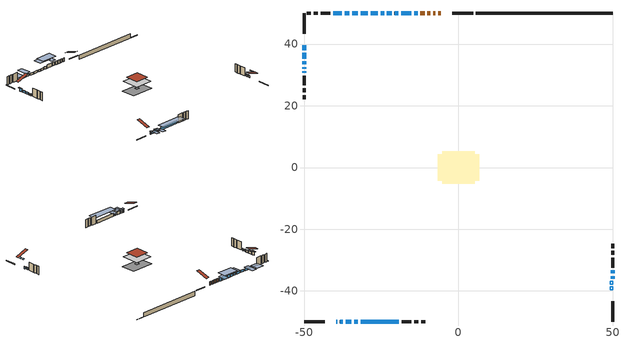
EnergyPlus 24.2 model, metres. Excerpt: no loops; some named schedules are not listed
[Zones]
conditioned space
 floor adiabatic (AdiabaticFloorConstruction): -5.3,-5.3 -5.3,5.3 5.3,5.3 5.3,-5.3 z3.96
 floor foundation (Slab1 construction): -6.8,-4.31 -6.8,4.31 6.8,4.31 6.8,-4.31 z-0.98
 floor foundation (Slab2 construction): -0.94,-0.94 -0.94,0.94 0.94,0.94 0.94,-0.94 z0
 wall outside (RimJoist1 construction): 4.71,50.07 -2.03,50.07 / -50.07,-50.07 -43.33,-50.07 / -50.07,50.07 -50.07,43.33 / 50.07,-50.07 50.07,-43.33 z1.52:1.82
 wall outside (AdiabaticWallConstruction 1): -5.77,50.07 -6.54,50.07 / -7.47,50.07 -8.25,50.07 / -9.18,50.07 -10.08,50.07 / -11.01,50.07 -12.32,50.07 z1.52:3.55
 wall outside (AdiabaticWallConstruction): -39.59,-50.07 -39.33,-50.07 z1.52:3.05; -50.07,39.59 -50.07,38.06 / -36.56,-50.07 -34.73,-50.07 z1.52:3.35; -38.4,-50.07 -37.49,-50.07 z1.52:2.51; -50.07,37.13 -50.07,35.3 / -21.67,50.07 -23.19,50.07 / -24.12,50.07 -25.27,50.07 / -26.19,50.07 -28.48,50.07 / 50.07,-36 50.07,-35.19 / -29.41,50.07 -31.7,50.07 / -50.07,34.38 -50.07,33.46 / -50.07,32.53 -50.07,32.07 / -50.07,31.15 -50.07,30.69 / -35.38,50.07 -36.91,50.07 z1.52:2.74; -13.24,50.07 -14.31,50.07 / -15.24,50.07 -18.59,50.07 z1.52:3.65; -19.52,50.07 -20.74,50.07 / -32.62,50.07 -34.45,50.07 z1.52:3.04; 50.07,-34.26 50.07,-33.35 z1.52:2.44; -33.8,-50.07 -32.58,-50.07 / -37.83,50.07 -40.58,50.07 z1.52:2.13; -31.65,-50.07 -19.36,-50.07 z1.52:3.25
 wall outside (Wall1 construction): -41.51,50.07 -44.68,50.07 / -18.43,-50.07 -15.26,-50.07 / -50.07,29.76 -50.07,26.58 / 50.07,-32.42 50.07,-29.25 z1.52:6.4
 wall outside (Wall2 construction): -45.61,50.07 -46.88,50.07 / -14.33,-50.07 -13.06,-50.07 / -50.07,25.66 -50.07,24.39 / 50.07,-28.32 50.07,-27.05 z1.52:6.4
 wall outside (Wall3 construction): -47.8,50.07 -49.14,50.07 / -12.13,-50.07 -10.8,-50.07 / -50.07,23.46 -50.07,22.12 / 50.07,-26.12 50.07,-24.79 z1.52:6.4
 wall foundation (FoundationWall1 construction): 5.64,50.07,-0.98 5.64,50.07,1.52 44.53,50.07,1.52 44.53,50.07,-0.88 50.07,50.07,-0.88 50.07,50.07,-0.98
 window (WindowConstruction 12): -39.59,-50.07 -39.33,-50.07 z1.52:3.04
 window (WindowConstruction 4): -50.07,39.59 -50.07,38.06 z1.52:3.35
 window (WindowConstruction 5): -38.4,-50.07 -37.49,-50.07 z1.52:2.51
 window (WindowConstruction 6): -36.56,-50.07 -34.73,-50.07 z1.52:3.35
 window (WindowConstruction 7): -50.07,37.13 -50.07,35.3 z1.52:2.74
 window (WindowConstruction 8): -13.24,50.07 -14.31,50.07 z1.52:3.65
 window (WindowConstruction 9): -15.24,50.07 -18.59,50.07 z1.52:3.65
 window (WindowConstruction 13): -19.52,50.07 -20.74,50.07 z1.52:3.04
 window (WindowConstruction 10): -21.67,50.07 -23.19,50.07 z1.52:2.74
 window (WindowConstruction 11): -24.12,50.07 -25.27,50.07 z1.52:2.74
 window (WindowConstruction 21): -26.19,50.07 -28.48,50.07 z1.52:2.74
 window (WindowConstruction 14): 50.07,-36 50.07,-35.19 z1.52:2.74
 window (WindowConstruction 15): -29.41,50.07 -31.7,50.07 z1.52:2.74
 window (WindowConstruction 16): -50.07,34.37 -50.07,33.46 z1.52:2.74
 window (WindowConstruction 17): -50.07,32.53 -50.07,32.07 z1.52:2.74
 window (WindowConstruction 18): -50.07,31.14 -50.07,30.69 z1.52:2.74
 window (WindowConstruction 19): -32.62,50.07 -34.45,50.07 z1.52:3.04
 window (WindowConstruction 20): -35.38,50.07 -36.91,50.07 z1.52:2.74
 window (WindowConstruction): 50.07,-34.26 50.07,-33.35 z1.52:2.43
 window (WindowConstruction 1): -33.8,-50.07 -32.58,-50.07 z1.52:2.13
 window (WindowConstruction 2): -31.65,-50.07 -19.36,-50.07 z1.52:3.25
 window (WindowConstruction 3): -37.84,50.07 -40.58,50.07 z1.52:2.13
 door (Door): -5.77,50.07 -6.54,50.07 z1.52:3.55
 door (Door 1): -7.47,50.07 -8.25,50.07 z1.52:3.55
 door (Door 2): -9.18,50.07 -10.08,50.07 z1.52:3.55
 door (Door 3): -11.01,50.07 -12.31,50.07 z1.52:3.55
 ceiling adiabatic (AdiabaticFloorConstruction): 5.3,-5.3 5.3,5.3 -5.3,5.3 -5.3,-5.3 z3.96
 roof outside (Roof1 construction): -4.84,50.07,6.4 -4.84,42.92,8.78 -2.96,42.92,8.78 -2.96,50.07,6.4; -40.51,-50.07,6.4 -40.51,-42.92,8.78 -42.4,-42.92,8.78 -42.4,-50.07,6.4; -50.07,40.51,6.4 -42.92,40.51,8.78 -42.92,42.4,8.78 -50.07,42.4,6.4; 50.07,-40.51,6.4 42.92,-40.51,8.78 42.92,-42.4,8.78 50.07,-42.4,6.4
 roof outside (Roof2 construction): -3.95,3.95 -3.95,-3.95 3.95,-3.95 3.95,3.95 z6.4
 roof outside (AdiabaticRoofConstruction): 50.07,-38.72,6.4 49.25,-38.72,6.67 49.25,-39.59,6.67 50.07,-39.59,6.4; 50.07,-36.93,6.4 49.25,-36.93,6.67 49.25,-37.8,6.67 50.07,-37.8,6.4
 skylight (SkylightConstruction): 50.07,-38.72,6.4 49.25,-38.72,6.67 49.25,-39.59,6.67 50.07,-39.59,6.4
 skylight (SkylightConstruction 1): 50.07,-36.93,6.4 49.25,-36.93,6.67 49.25,-37.79,6.67 50.07,-37.79,6.4
shading: -38.92,-50.07 -40,-50.07 -40,-51.29 -38.92,-51.29 z3.46; -50.07,37.76 -50.07,39.88 -50.68,39.88 -50.68,37.76 z3.65; -36.88,-50.07 -39.01,-50.07 -39.01,-54.34 -36.88,-54.34 z3.12; -34.43,-50.07 -36.86,-50.07 -36.86,-52.2 -34.43,-52.2 z3.65; -50.07,35 -50.07,37.43 -50.68,37.43 -50.68,35 z3.04; -15.22,50.07 -12.33,50.07 -12.33,54.95 -15.22,54.95 z4.56; -21.64,50.07 -12.19,50.07 -12.19,54.95 -21.64,54.95 z6.7; -23.79,50.07 -16.47,50.07 -16.47,54.95 -23.79,54.95 z6.1; -35.06,50.07 -32.02,50.07 -32.02,56.17 -35.06,56.17 z3.65; 50.07,-32.89 50.07,-34.72 50.53,-34.72 50.53,-32.89 z2.89; -31.97,-50.07 -34.41,-50.07 -34.41,-54.34 -31.97,-54.34 z2.74; -17.53,-50.07 -33.48,-50.07 -33.48,-54.34 -17.53,-54.34 z5.08; -41.49,50.07 -36.92,50.07 -36.92,54.95 -41.49,54.95 z3.04
[Building]
Building 1: Terrain=Suburbs
[Site:Location]
Vancouver Intl AP_BC: Latitude {deg}=49.19; Longitude {deg}=-123.18; Time Zone {hr}=-8; Elevation {m}=4; Keep Site Location Information=Yes
[Site:GroundTemperature:Shallow]
8.06451, 6.96315, 6.87495, 7.3976, 9.49575, 11.5841, 13.3946, 14.5416, 14.639, 13.7062, 11.9418, 9.91751
[Site:WaterMainsTemperature]
Calculation Method=Schedule; Temperature Schedule=mains temperature schedule
[Material] Roughness=Rough; Thermal Absorptance=0.9
Name | Thickness {m} | Conductivity {W/m-K} | Density {kg/m3} | Specific Heat {J/kg-K} | Solar Absorptance | Visible Absorptance
asphalt or fiberglass shingles | 0.00635 | 0.162714 | 1121.4 | 1465.45 | 0.4 | 0.4
asphalt or fiberglass shingles 1 | 0.00635 | 0.162714 | 1121.4 | 1465.45 | 0.7 | 0.7
concrete 4.0 in. | 0.1016 | 1.803125 | 2242.8 | 837.4 | 0.7 | 0.7
concrete 8.0 in. | 0.2032 | 1.803125 | 2242.8 | 837.4 | 0.7 | 0.7
door material | 0.04445 | 0.188738 | 512.64 | 1214.23 | 0.7 | 0.7
door material 1 | 0.04445 | 0.0451087 | 512.64 | 1214.23 | 0.7 | 0.7
door material 2 | 0.04445 | 0.20624 | 512.64 | 1214.23 | 0.7 | 0.7
floor covering | 0.0127 | 0.0433444 | 54.468 | 1339.84 | 0.6 | 0.6
floor rigid ins; roof rigid ins 1; wall rigid ins 1 | 0.512978 | 0.029427 | 32.04 | 1214.23 | 0.7 | 0.7
floor stud and cavity | 0.1397 | 1.75129 | 37.0049 | 1207.88 | 0.7 | 0.7
furniture material conditioned space 1 | 0.1524 | 0.115458 | 640.8 | 1214.23 | 0.6 | 0.6
gypsum board | 0.0127 | 0.160291 | 801 | 837.4 | 0.6 | 0.6
osb sheathing 0.5 in. | 0.0127 | 0.115458 | 512.64 | 1214.23 | 0.7 | 0.7
osb sheathing 0.75 in. | 0.01905 | 0.115458 | 512.64 | 1214.23 | 0.7 | 0.7
rim joist stud and cavity | 0.0508 | 0.145373 | 50.32683 | 1063.81 | 0.6 | 0.6
roof rigid ins; wall rigid ins | 0.051816 | 0.029427 | 32.04 | 1214.23 | 0.7 | 0.7
roof stud and cavity | 0.2032 | 1.18016 | 78.34581 | 1123.46 | 0.7 | 0.7
roof stud and cavity 1 | 0.2032 | 1.22848 | 78.34581 | 1123.46 | 0.7 | 0.7
roof stud and cavity 2 | 0.18415 | 1.78685 | 37.0049 | 1207.88 | 0.6 | 0.6
wall stud and cavity | 0.1397 | 0.109887 | 139.0536 | 1170.24 | 0.7 | 0.7
wall stud and cavity 1 | 0.1397 | 0.411097 | 139.0536 | 1170.24 | 0.7 | 0.7
wall stud and cavity 2 | 0.1397 | 0.111942 | 139.0536 | 1170.24 | 0.7 | 0.7
wall stud and cavity 3 | 0.0889 | 0.380278 | 52.3479 | 1209.89 | 0.7 | 0.7
wall stud and cavity 4 | 0.0889 | 0.391764 | 83.0341 | 1211.67 | 0.7 | 0.7
wood siding | 0.0254 | 0.102417 | 544.68 | 1172.36 | 0.4 | 0.4
wood siding 1; wood siding 2; wood siding 3 | 0.0254 | 0.102417 | 544.68 | 1172.36 | 0.7 | 0.7
[WindowMaterial:SimpleGlazingSystem]
Name | U-Factor {W/m2-K} | Solar Heat Gain Coefficient
SkylightMaterial | 3.58242 | 0.6652
SkylightMaterial 1 | 1.67096 | 0.4099
WindowMaterial | 2.055436 | 0.52
WindowMaterial 1 | 9.97 | 0.69
WindowMaterial 10 | 1.59665 | 0.45
WindowMaterial 11 | 2.06509 | 0.37
WindowMaterial 12 | 2.40236 | 0.33
WindowMaterial 13 | 1.92598 | 0.42
WindowMaterial 14 | 9.979085 | 0.69
WindowMaterial 15 | 8.90367 | 0.69
WindowMaterial 16 | 8.786705 | 0.69
WindowMaterial 17 | 2.345014 | 0.31
WindowMaterial 18 | 2.58463 | 0.26
WindowMaterial 19 | 1.68466 | 0.42
WindowMaterial 2 | 7.18892 | 0.7
WindowMaterial 20 | 6.67506 | 0.79
WindowMaterial 3 | 9.37097 | 0.69
WindowMaterial 4 | 7.69766 | 0.7
WindowMaterial 5 | 1.660815 | 0.42
WindowMaterial 6 | 1.5552 | 0.46
WindowMaterial 7 | 9.081961 | 0.69
WindowMaterial 8 | 1.58984 | 0.45
WindowMaterial 9 | 1.7352 | 0.44
[Construction]
AdiabaticFloorConstruction: floor stud and cavity, floor rigid ins, osb sheathing 0.75 in., floor covering
AdiabaticRoofConstruction: asphalt or fiberglass shingles 1, roof rigid ins 1, osb sheathing 0.75 in., roof stud and cavity 2
AdiabaticWallConstruction: wood siding 2, wall rigid ins 1, wall stud and cavity 3, gypsum board
AdiabaticWallConstruction 1: wood siding 3, wall rigid ins 1, wall stud and cavity 3, gypsum board
Door: door material
Door 1; Door 2: door material 1
Door 3: door material 2
FoundationWall1 construction: concrete 8.0 in.
furniture construction conditioned space 1: furniture material conditioned space 1
PartitionWallConstruction: gypsum board, wall stud and cavity 4, gypsum board
RimJoist1 construction: wood siding 1, rim joist stud and cavity
Roof1 construction: asphalt or fiberglass shingles, roof rigid ins, osb sheathing 0.75 in., roof stud and cavity, gypsum board
Roof2 construction: asphalt or fiberglass shingles, roof rigid ins, osb sheathing 0.75 in., roof stud and cavity 1, gypsum board
SkylightConstruction: SkylightMaterial
SkylightConstruction 1: SkylightMaterial 1
Slab1 construction; Slab2 construction: concrete 4.0 in.
Wall1 construction: wood siding, osb sheathing 0.5 in., wall stud and cavity, gypsum board
Wall2 construction: wood siding, wall rigid ins, osb sheathing 0.5 in., wall stud and cavity 1, gypsum board
Wall3 construction: wood siding, osb sheathing 0.5 in., wall stud and cavity 2, gypsum board
WindowConstruction: WindowMaterial
WindowConstruction 1: WindowMaterial 1
WindowConstruction 10: WindowMaterial 10
WindowConstruction 11: WindowMaterial 11
WindowConstruction 12: WindowMaterial 12
WindowConstruction 13: WindowMaterial 13
WindowConstruction 14: WindowMaterial 14
WindowConstruction 15: WindowMaterial 15
WindowConstruction 16: WindowMaterial 16
WindowConstruction 17: WindowMaterial 17
WindowConstruction 18: WindowMaterial 18
WindowConstruction 19; WindowConstruction 20: WindowMaterial 19
WindowConstruction 2: WindowMaterial 2
WindowConstruction 21: WindowMaterial 20
WindowConstruction 3: WindowMaterial 3
WindowConstruction 4: WindowMaterial 4
WindowConstruction 5: WindowMaterial 5
WindowConstruction 6: WindowMaterial 6
WindowConstruction 7: WindowMaterial 7
WindowConstruction 8: WindowMaterial 8
WindowConstruction 9: WindowMaterial 9
[Zone]
conditioned space: Multiplier=1; Volume {m3}=532.9; Part of Total Floor Area=Yes
[Space]
conditioned space 1: Zone=conditioned space; Volume {m3}=532.9
[SurfaceProperty:ExposedFoundationPerimeter] Exposed Perimeter Calculation Method=TotalExposedPerimeter
Name | Total Exposed Perimeter {m}
Slab1 | 44.428
Slab2 | 5.486
[InternalMass] Zone or ZoneList=conditioned space; Space or SpaceList=conditioned space 1
Name | Construction | Surface Area {m2}
furniture mass conditioned space 1 | furniture construction conditioned space 1 | 93.2319
partition wall mass | PartitionWallConstruction | 233.08
[Lights]
interior lighting: Zone or ZoneList or Space or SpaceList=conditioned space 1; Schedule=interior lighting schedule; Design Level Calculation Method=LightingLevel; Lighting Level {W}=343.2; Return Air Fraction=0; Fraction Radiant=0.6; Fraction Visible=0.2; Fraction Replaceable=1
[People]
occupants: Zone or ZoneList or Space or SpaceList=conditioned space 1; Number of People Schedule=occupants schedule; Number of People Calculation Method=People; Number of People=3; Fraction Radiant=0.314171; Sensible Heat Fraction=0.56303; Activity Level Schedule=occupants activity schedule; Carbon Dioxide Generation Rate {m3/s-W}=0; Enable ASHRAE 55 Comfort Warnings=No; Mean Radiant Temperature Calculation Type=EnclosureAveraged
[ElectricEquipment] Zone or ZoneList or Space or SpaceList=conditioned space 1; Design Level Calculation Method=EquipmentLevel
Name | Schedule | Design Level {W} | Fraction Latent | Fraction Radiant | Fraction Lost
clothes dryer | clothes dryer schedule | 140.772 | 0.015 | 0.081 | 0.85
clothes washer | clothes washer schedule | 32.1985 | 0.03 | 0.162 | 0.7
cooking range | cooking range schedule | 215.147 | 0.08 | 0.432 | 0.2
dishwasher | dishwasher schedule | 66.8632 | 0.3 | 0.18 | 0.4
fridge | fridge schedule | 72.9452 | 0 | 0.6 | 0
mech vent bath fan 0 | mech vent bath fan 0 schedule | 25.1 | 0 | 0 | 1
mech vent bath fan 1 | mech vent bath fan 1 schedule | 25.1 | 0 | 0 | 1
mech vent house fan | mech vent house fan schedule | 0 | 0 | 0 | 1
mech vent house fan cfis | mech vent house fan cfis schedule | 0 | 0 | 0 | 0
mech vent range fan 0 | mech vent range fan 0 schedule | 57 | 0 | 0 | 1
misc plug loads | misc plug loads schedule | 494.7 | 0.045 | 0.513 | 0.1
whole house fan | Always On Discrete | 0 | 0 | 0 | 1
[OtherEquipment] Zone or ZoneList or Space or SpaceList=conditioned space 1; Design Level Calculation Method=EquipmentLevel
Name | Fuel Type | Schedule | Design Level {W} | Fraction Latent | Fraction Radiant | Fraction Lost
clothes dryer 1 | Electricity | clothes dryer schedule | 0 | 0.015 | 0.081 | 0.85
cooking range 1 | Electricity | cooking range schedule | 0 | 0.08 | 0.432 | 0.2
general water use latent | None | general water use schedule | 62.594 | 1 | 0 | 0
general water use sensible | None | general water use schedule | -61.6891 | 0 | 0.6 | 0
mech vent house fan latent load | None | Always On Discrete | 0 | 1 | 0 | 0
mech vent house fan sensible load | None | Always On Discrete | 0 | 0 | 0 | 0
water heater energy adjustment1 | NaturalGas | Always On Discrete | 0.01 | 0 | 0 | 1
[ZoneInfiltration:DesignFlowRate] Zone or ZoneList or Space or SpaceList=conditioned space 1; Schedule=Always On Discrete; Design Flow Rate Calculation Method=Flow/Zone; Design Flow Rate {m3/s}=0
infil flow; natural vent flow; whole house fan flow
[Foundation:Kiva] Initial Indoor Air Temperature {C}=18; Wall Depth Below Slab {m}=0.2032
Name | Wall Height Above Grade {m}
Foundation Kiva 1 | 1.52001
Foundation Kiva 2 | 0.1016
[Foundation:Kiva:Settings]
Soil Conductivity {W/m-K}=0.849921; Soil Density {kg/m3}=1842.3; Soil Specific Heat {J/kg-K}=418.7; Ground Solar Absorptivity=0.9; Ground Thermal Absorptivity=0.9; Ground Surface Roughness {m}=0.03; Far-Field Width {m}=40; Deep-Ground Boundary Condition=ZeroFlux; Deep-Ground Depth {m}=40; Minimum Cell Dimension {m}=0.2; Maximum Cell Growth Coefficient=3; Simulation Timestep=Timestep
[Exterior:Lights]
exterior lighting: Schedule=exterior lighting schedule; Design Level {W}=75.6
[Schedule:Week:Daily]
interior lighting schedule Week Rule - Jan1-Jan27: interior lighting schedule day, interior lighting schedule day, interior lighting schedule day, interior lighting schedule day, interior lighting schedule day, interior lighting schedule day, interior lighting schedule day, interior lighting schedule default day, interior lighting schedule default day, interior lighting schedule default day, interior lighting schedule default day, interior lighting schedule default day
interior lighting schedule Week Rule - Jan28-Feb3: interior lighting schedule day, interior lighting schedule day, interior lighting schedule day, interior lighting schedule day, interior lighting schedule day 1, interior lighting schedule day 1, interior lighting schedule day 1, interior lighting schedule default day, interior lighting schedule default day, interior lighting schedule default day, interior lighting schedule default day, interior lighting schedule default day
interior lighting schedule Week Rule - Feb4-Feb24: interior lighting schedule day 1, interior lighting schedule day 1, interior lighting schedule day 1, interior lighting schedule day 1, interior lighting schedule day 1, interior lighting schedule day 1, interior lighting schedule day 1, interior lighting schedule default day, interior lighting schedule default day, interior lighting schedule default day, interior lighting schedule default day, interior lighting schedule default day
interior lighting schedule Week Rule - Feb25-Mar3: interior lighting schedule day 1, interior lighting schedule day 1, interior lighting schedule day 1, interior lighting schedule day 1, interior lighting schedule day 2, interior lighting schedule day 2, interior lighting schedule day 2, interior lighting schedule default day, interior lighting schedule default day, interior lighting schedule default day, interior lighting schedule default day, interior lighting schedule default day
interior lighting schedule Week Rule - Mar4-Mar31: interior lighting schedule day 2, interior lighting schedule day 2, interior lighting schedule day 2, interior lighting schedule day 2, interior lighting schedule day 2, interior lighting schedule day 2, interior lighting schedule day 2, interior lighting schedule default day, interior lighting schedule default day, interior lighting schedule default day, interior lighting schedule default day, interior lighting schedule default day
interior lighting schedule Week Rule - Apr1-Apr28: interior lighting schedule day 3, interior lighting schedule day 3, interior lighting schedule day 3, interior lighting schedule day 3, interior lighting schedule day 3, interior lighting schedule day 3, interior lighting schedule day 3, interior lighting schedule default day, interior lighting schedule default day, interior lighting schedule default day, interior lighting schedule default day, interior lighting schedule default day
interior lighting schedule Week Rule - Apr29-May5: interior lighting schedule day 3, interior lighting schedule day 3, interior lighting schedule day 4, interior lighting schedule day 4, interior lighting schedule day 4, interior lighting schedule day 4, interior lighting schedule day 4, interior lighting schedule default day, interior lighting schedule default day, interior lighting schedule default day, interior lighting schedule default day, interior lighting schedule default day
interior lighting schedule Week Rule - May6-May26: interior lighting schedule day 4, interior lighting schedule day 4, interior lighting schedule day 4, interior lighting schedule day 4, interior lighting schedule day 4, interior lighting schedule day 4, interior lighting schedule day 4, interior lighting schedule default day, interior lighting schedule default day, interior lighting schedule default day, interior lighting schedule default day, interior lighting schedule default day
interior lighting schedule Week Rule - May27-Jun2: interior lighting schedule day 4, interior lighting schedule day 4, interior lighting schedule day 4, interior lighting schedule day 4, interior lighting schedule day 4, interior lighting schedule day 5, interior lighting schedule day 5, interior lighting schedule default day, interior lighting schedule default day, interior lighting schedule default day, interior lighting schedule default day, interior lighting schedule default day
interior lighting schedule Week Rule - Jun3-Jun30: interior lighting schedule day 5, interior lighting schedule day 5, interior lighting schedule day 5, interior lighting schedule day 5, interior lighting schedule day 5, interior lighting schedule day 5, interior lighting schedule day 5, interior lighting schedule default day, interior lighting schedule default day, interior lighting schedule default day, interior lighting schedule default day, interior lighting schedule default day
interior lighting schedule Week Rule - Jul1-Jul28: interior lighting schedule day 6, interior lighting schedule day 6, interior lighting schedule day 6, interior lighting schedule day 6, interior lighting schedule day 6, interior lighting schedule day 6, interior lighting schedule day 6, interior lighting schedule default day, interior lighting schedule default day, interior lighting schedule default day, interior lighting schedule default day, interior lighting schedule default day
interior lighting schedule Week Rule - Jul29-Aug4: interior lighting schedule day 6, interior lighting schedule day 6, interior lighting schedule day 6, interior lighting schedule day 7, interior lighting schedule day 7, interior lighting schedule day 7, interior lighting schedule day 7, interior lighting schedule default day, interior lighting schedule default day, interior lighting schedule default day, interior lighting schedule default day, interior lighting schedule default day
interior lighting schedule Week Rule - Aug5-Aug25: interior lighting schedule day 7, interior lighting schedule day 7, interior lighting schedule day 7, interior lighting schedule day 7, interior lighting schedule day 7, interior lighting schedule day 7, interior lighting schedule day 7, interior lighting schedule default day, interior lighting schedule default day, interior lighting schedule default day, interior lighting schedule default day, interior lighting schedule default day
interior lighting schedule Week Rule - Aug26-Sep1: interior lighting schedule day 7, interior lighting schedule day 7, interior lighting schedule day 7, interior lighting schedule day 7, interior lighting schedule day 7, interior lighting schedule day 7, interior lighting schedule day 8, interior lighting schedule default day, interior lighting schedule default day, interior lighting schedule default day, interior lighting schedule default day, interior lighting schedule default day
interior lighting schedule Week Rule - Sep2-Sep29: interior lighting schedule day 8, interior lighting schedule day 8, interior lighting schedule day 8, interior lighting schedule day 8, interior lighting schedule day 8, interior lighting schedule day 8, interior lighting schedule day 8, interior lighting schedule default day, interior lighting schedule default day, interior lighting schedule default day, interior lighting schedule default day, interior lighting schedule default day
interior lighting schedule Week Rule - Sep30-Oct6: interior lighting schedule day 8, interior lighting schedule day 9, interior lighting schedule day 9, interior lighting schedule day 9, interior lighting schedule day 9, interior lighting schedule day 9, interior lighting schedule day 9, interior lighting schedule default day, interior lighting schedule default day, interior lighting schedule default day, interior lighting schedule default day, interior lighting schedule default day
interior lighting schedule Week Rule - Oct7-Oct27: interior lighting schedule day 9, interior lighting schedule day 9, interior lighting schedule day 9, interior lighting schedule day 9, interior lighting schedule day 9, interior lighting schedule day 9, interior lighting schedule day 9, interior lighting schedule default day, interior lighting schedule default day, interior lighting schedule default day, interior lighting schedule default day, interior lighting schedule default day
interior lighting schedule Week Rule - Oct28-Nov3: interior lighting schedule day 9, interior lighting schedule day 9, interior lighting schedule day 9, interior lighting schedule day 9, interior lighting schedule day 10, interior lighting schedule day 10, interior lighting schedule day 10, interior lighting schedule default day, interior lighting schedule default day, interior lighting schedule default day, interior lighting schedule default day, interior lighting schedule default day
interior lighting schedule Week Rule - Nov4-Nov24: interior lighting schedule day 10, interior lighting schedule day 10, interior lighting schedule day 10, interior lighting schedule day 10, interior lighting schedule day 10, interior lighting schedule day 10, interior lighting schedule day 10, interior lighting schedule default day, interior lighting schedule default day, interior lighting schedule default day, interior lighting schedule default day, interior lighting schedule default day
interior lighting schedule Week Rule - Nov25-Dec1: interior lighting schedule day 10, interior lighting schedule day 10, interior lighting schedule day 10, interior lighting schedule day 10, interior lighting schedule day 10, interior lighting schedule day 10, interior lighting schedule day 11, interior lighting schedule default day, interior lighting schedule default day, interior lighting schedule default day, interior lighting schedule default day, interior lighting schedule default day
interior lighting schedule Week Rule - Dec2-Dec31: interior lighting schedule day 11, interior lighting schedule day 11, interior lighting schedule day 11, interior lighting schedule day 11, interior lighting schedule day 11, interior lighting schedule day 11, interior lighting schedule day 11, interior lighting schedule default day, interior lighting schedule default day, interior lighting schedule default day, interior lighting schedule default day, interior lighting schedule default day
occupants schedule Week Rule - Jan1-Dec31: occupants schedule day, occupants schedule day, occupants schedule day, occupants schedule day, occupants schedule day, occupants schedule day, occupants schedule day, occupants schedule default day, occupants schedule default day, occupants schedule default day, occupants schedule default day, occupants schedule default day
clothes dryer schedule Week Rule - Jan1-Dec31: clothes dryer schedule day, clothes dryer schedule day, clothes dryer schedule day, clothes dryer schedule day, clothes dryer schedule day, clothes dryer schedule day, clothes dryer schedule day, clothes dryer schedule default day, clothes dryer schedule default day, clothes dryer schedule default day, clothes dryer schedule default day, clothes dryer schedule default day
clothes washer schedule Week Rule - Jan1-Dec31: clothes washer schedule day, clothes washer schedule day, clothes washer schedule day, clothes washer schedule day, clothes washer schedule day, clothes washer schedule day, clothes washer schedule day, clothes washer schedule default day, clothes washer schedule default day, clothes washer schedule default day, clothes washer schedule default day, clothes washer schedule default day
cooking range schedule Week Rule - Jan1-Dec31: cooking range schedule day, cooking range schedule day, cooking range schedule day, cooking range schedule day, cooking range schedule day, cooking range schedule day, cooking range schedule day, cooking range schedule default day, cooking range schedule default day, cooking range schedule default day, cooking range schedule default day, cooking range schedule default day
dishwasher schedule Week Rule - Jan1-Dec31: dishwasher schedule day, dishwasher schedule day, dishwasher schedule day, dishwasher schedule day, dishwasher schedule day, dishwasher schedule day, dishwasher schedule day, dishwasher schedule default day, dishwasher schedule default day, dishwasher schedule default day, dishwasher schedule default day, dishwasher schedule default day
mech vent bath fan 0 schedule Week Rule - Jan1-Dec31: mech vent bath fan 0 schedule day, mech vent bath fan 0 schedule day, mech vent bath fan 0 schedule day, mech vent bath fan 0 schedule day, mech vent bath fan 0 schedule day, mech vent bath fan 0 schedule day, mech vent bath fan 0 schedule day, mech vent bath fan 0 schedule default day, mech vent bath fan 0 schedule default day, mech vent bath fan 0 schedule default day, mech vent bath fan 0 schedule default day, mech vent bath fan 0 schedule default day
mech vent bath fan 1 schedule Week Rule - Jan1-Dec31: mech vent bath fan 1 schedule day, mech vent bath fan 1 schedule day, mech vent bath fan 1 schedule day, mech vent bath fan 1 schedule day, mech vent bath fan 1 schedule day, mech vent bath fan 1 schedule day, mech vent bath fan 1 schedule day, mech vent bath fan 1 schedule default day, mech vent bath fan 1 schedule default day, mech vent bath fan 1 schedule default day, mech vent bath fan 1 schedule default day, mech vent bath fan 1 schedule default day
mech vent range fan 0 schedule Week Rule - Jan1-Dec31: mech vent range fan 0 schedule day, mech vent range fan 0 schedule day, mech vent range fan 0 schedule day, mech vent range fan 0 schedule day, mech vent range fan 0 schedule day, mech vent range fan 0 schedule day, mech vent range fan 0 schedule day, mech vent range fan 0 schedule default day, mech vent range fan 0 schedule default day, mech vent range fan 0 schedule default day, mech vent range fan 0 schedule default day, mech vent range fan 0 schedule default day
misc plug loads schedule Week Rule - Jan1-Dec31: misc plug loads schedule day, misc plug loads schedule day, misc plug loads schedule day, misc plug loads schedule day, misc plug loads schedule day, misc plug loads schedule day, misc plug loads schedule day, misc plug loads schedule default day, misc plug loads schedule default day, misc plug loads schedule default day, misc plug loads schedule default day, misc plug loads schedule default day
general water use schedule Week Rule - Jan1-Dec31: general water use schedule day, general water use schedule day, general water use schedule day, general water use schedule day, general water use schedule day, general water use schedule day, general water use schedule day, general water use schedule default day, general water use schedule default day, general water use schedule default day, general water use schedule default day, general water use schedule default day
exterior lighting schedule Week Rule - Jan1-Jan27: exterior lighting schedule day, exterior lighting schedule day, exterior lighting schedule day, exterior lighting schedule day, exterior lighting schedule day, exterior lighting schedule day, exterior lighting schedule day, exterior lighting schedule default day, exterior lighting schedule default day, exterior lighting schedule default day, exterior lighting schedule default day, exterior lighting schedule default day
exterior lighting schedule Week Rule - Jan28-Feb3: exterior lighting schedule day, exterior lighting schedule day, exterior lighting schedule day, exterior lighting schedule day, exterior lighting schedule day 1, exterior lighting schedule day 1, exterior lighting schedule day 1, exterior lighting schedule default day, exterior lighting schedule default day, exterior lighting schedule default day, exterior lighting schedule default day, exterior lighting schedule default day
exterior lighting schedule Week Rule - Feb4-Feb24: exterior lighting schedule day 1, exterior lighting schedule day 1, exterior lighting schedule day 1, exterior lighting schedule day 1, exterior lighting schedule day 1, exterior lighting schedule day 1, exterior lighting schedule day 1, exterior lighting schedule default day, exterior lighting schedule default day, exterior lighting schedule default day, exterior lighting schedule default day, exterior lighting schedule default day
exterior lighting schedule Week Rule - Feb25-Mar3: exterior lighting schedule day 1, exterior lighting schedule day 1, exterior lighting schedule day 1, exterior lighting schedule day 1, exterior lighting schedule day 2, exterior lighting schedule day 2, exterior lighting schedule day 2, exterior lighting schedule default day, exterior lighting schedule default day, exterior lighting schedule default day, exterior lighting schedule default day, exterior lighting schedule default day
exterior lighting schedule Week Rule - Mar4-Mar31: exterior lighting schedule day 2, exterior lighting schedule day 2, exterior lighting schedule day 2, exterior lighting schedule day 2, exterior lighting schedule day 2, exterior lighting schedule day 2, exterior lighting schedule day 2, exterior lighting schedule default day, exterior lighting schedule default day, exterior lighting schedule default day, exterior lighting schedule default day, exterior lighting schedule default day
exterior lighting schedule Week Rule - Apr1-Apr28: exterior lighting schedule day 3, exterior lighting schedule day 3, exterior lighting schedule day 3, exterior lighting schedule day 3, exterior lighting schedule day 3, exterior lighting schedule day 3, exterior lighting schedule day 3, exterior lighting schedule default day, exterior lighting schedule default day, exterior lighting schedule default day, exterior lighting schedule default day, exterior lighting schedule default day
exterior lighting schedule Week Rule - Apr29-May5: exterior lighting schedule day 3, exterior lighting schedule day 3, exterior lighting schedule day 4, exterior lighting schedule day 4, exterior lighting schedule day 4, exterior lighting schedule day 4, exterior lighting schedule day 4, exterior lighting schedule default day, exterior lighting schedule default day, exterior lighting schedule default day, exterior lighting schedule default day, exterior lighting schedule default day
exterior lighting schedule Week Rule - May6-May26: exterior lighting schedule day 4, exterior lighting schedule day 4, exterior lighting schedule day 4, exterior lighting schedule day 4, exterior lighting schedule day 4, exterior lighting schedule day 4, exterior lighting schedule day 4, exterior lighting schedule default day, exterior lighting schedule default day, exterior lighting schedule default day, exterior lighting schedule default day, exterior lighting schedule default day
exterior lighting schedule Week Rule - May27-Jun2: exterior lighting schedule day 4, exterior lighting schedule day 4, exterior lighting schedule day 4, exterior lighting schedule day 4, exterior lighting schedule day 4, exterior lighting schedule day 5, exterior lighting schedule day 5, exterior lighting schedule default day, exterior lighting schedule default day, exterior lighting schedule default day, exterior lighting schedule default day, exterior lighting schedule default day
[Schedule:Year]
interior lighting schedule: interior lighting schedule Week Rule - Jan1-Jan27, 1, 1, 1, 27, interior lighting schedule Week Rule - Jan28-Feb3, 1, 28, 2, 3, interior lighting schedule Week Rule - Feb4-Feb24, 2, 4, 2, 24, interior lighting schedule Week Rule - Feb25-Mar3, 2, 25, 3, 3, interior lighting schedule Week Rule - Mar4-Mar31, 3, 4, 3, 31, interior lighting schedule Week Rule - Apr1-Apr28, 4, 1, 4, 28, interior lighting schedule Week Rule - Apr29-May5, 4, 29, 5, 5, interior lighting schedule Week Rule - May6-May26, 5, 6, 5, 26, interior lighting schedule Week Rule - May27-Jun2, 5, 27, 6, 2, interior lighting schedule Week Rule - Jun3-Jun30, 6, 3, 6, 30, interior lighting schedule Week Rule - Jul1-Jul28, 7, 1, 7, 28, interior lighting schedule Week Rule - Jul29-Aug4, 7, 29, 8, 4, interior lighting schedule Week Rule - Aug5-Aug25, 8, 5, 8, 25, interior lighting schedule Week Rule - Aug26-Sep1, 8, 26, 9, 1, interior lighting schedule Week Rule - Sep2-Sep29, 9, 2, 9, 29, interior lighting schedule Week Rule - Sep30-Oct6, 9, 30, 10, 6, interior lighting schedule Week Rule - Oct7-Oct27, 10, 7, 10, 27, interior lighting schedule Week Rule - Oct28-Nov3, 10, 28, 11, 3, interior lighting schedule Week Rule - Nov4-Nov24, 11, 4, 11, 24, interior lighting schedule Week Rule - Nov25-Dec1, 11, 25, 12, 1, interior lighting schedule Week Rule - Dec2-Dec31, 12, 2, 12, 31
occupants schedule: occupants schedule Week Rule - Jan1-Dec31, 1, 1, 12, 31
clothes dryer schedule: clothes dryer schedule Week Rule - Jan1-Dec31, 1, 1, 12, 31
clothes washer schedule: clothes washer schedule Week Rule - Jan1-Dec31, 1, 1, 12, 31
cooking range schedule: cooking range schedule Week Rule - Jan1-Dec31, 1, 1, 12, 31
dishwasher schedule: dishwasher schedule Week Rule - Jan1-Dec31, 1, 1, 12, 31
mech vent bath fan 0 schedule: mech vent bath fan 0 schedule Week Rule - Jan1-Dec31, 1, 1, 12, 31
mech vent bath fan 1 schedule: mech vent bath fan 1 schedule Week Rule - Jan1-Dec31, 1, 1, 12, 31
mech vent range fan 0 schedule: mech vent range fan 0 schedule Week Rule - Jan1-Dec31, 1, 1, 12, 31
misc plug loads schedule: misc plug loads schedule Week Rule - Jan1-Dec31, 1, 1, 12, 31
general water use schedule: general water use schedule Week Rule - Jan1-Dec31, 1, 1, 12, 31
exterior lighting schedule: exterior lighting schedule Week Rule - Jan1-Jan27, 1, 1, 1, 27, exterior lighting schedule Week Rule - Jan28-Feb3, 1, 28, 2, 3, exterior lighting schedule Week Rule - Feb4-Feb24, 2, 4, 2, 24, exterior lighting schedule Week Rule - Feb25-Mar3, 2, 25, 3, 3, exterior lighting schedule Week Rule - Mar4-Mar31, 3, 4, 3, 31, exterior lighting schedule Week Rule - Apr1-Apr28, 4, 1, 4, 28, exterior lighting schedule Week Rule - Apr29-May5, 4, 29, 5, 5, exterior lighting schedule Week Rule - May6-May26, 5, 6, 5, 26, exterior lighting schedule Week Rule - May27-Jun2, 5, 27, 6, 2, exterior lighting schedule Week Rule - Jun3-Jun30, 6, 3, 6, 30, exterior lighting schedule Week Rule - Jul1-Jul28, 7, 1, 7, 28, exterior lighting schedule Week Rule - Jul29-Aug4, 7, 29, 8, 4, exterior lighting schedule Week Rule - Aug5-Aug25, 8, 5, 8, 25, exterior lighting schedule Week Rule - Aug26-Sep1, 8, 26, 9, 1, exterior lighting schedule Week Rule - Sep2-Sep29, 9, 2, 9, 29, exterior lighting schedule Week Rule - Sep30-Oct6, 9, 30, 10, 6, exterior lighting schedule Week Rule - Oct7-Oct27, 10, 7, 10, 27, exterior lighting schedule Week Rule - Oct28-Nov3, 10, 28, 11, 3, exterior lighting schedule Week Rule - Nov4-Nov24, 11, 4, 11, 24, exterior lighting schedule Week Rule - Nov25-Dec1, 11, 25, 12, 1, exterior lighting schedule Week Rule - Dec2-Dec31, 12, 2, 12, 31
[Schedule:Constant]
Name | Hourly Value
occupants activity schedule | 117.228
fridge schedule | 0
mech vent house fan schedule; mech vent house fan cfis schedule; Always On Discrete | 1
[Schedule:Compact]
mains temperature schedule: Through: 01/01, For: AllDays, Until: 24:00, 11.375, Through: 01/02, For: AllDays, Until: 24:00, 11.3367, Through: 01/03, For: AllDays, Until: 24:00, 11.2994, Through: 01/04, For: AllDays, Until: 24:00, 11.2628, Through: 01/05, For: AllDays, Until: 24:00, 11.2267, Through: 01/06, For: AllDays, Until: 24:00, 11.1917, Through: 01/07, For: AllDays, Until: 24:00, 11.1578, Through: 01/08, For: AllDays, Until: 24:00, 11.1244, Through: 01/09, For: AllDays, Until: 24:00, 11.0917, Through: 01/10, For: AllDays, Until: 24:00, 11.06, Through: 01/11, For: AllDays, Until: 24:00, 11.0289, Through: 01/12, For: AllDays, Until: 24:00, 10.9989, Through: 01/13, For: AllDays, Until: 24:00, 10.97, Through: 01/14, For: AllDays, Until: 24:00, 10.9417, Through: 01/15, For: AllDays, Until: 24:00, 10.9139, Through: 01/16, For: AllDays, Until: 24:00, 10.8878, Through: 01/17, For: AllDays, Until: 24:00, 10.8622, Through: 01/18, For: AllDays, Until: 24:00, 10.8372, Through: 01/19, For: AllDays, Until: 24:00, 10.8133, Through: 01/20, For: AllDays, Until: 24:00, 10.7906, Through: 01/21, For: AllDays, Until: 24:00, 10.7683, Through: 01/22, For: AllDays, Until: 24:00, 10.7478, Through: 01/23, For: AllDays, Until: 24:00, 10.7272, Through: 01/24, For: AllDays, Until: 24:00, 10.7083, Through: 01/25, For: AllDays, Until: 24:00, 10.69, Through: 01/26, For: AllDays, Until: 24:00, 10.6728, Through: 01/27, For: AllDays, Until: 24:00, 10.6567, Through: 01/28, For: AllDays, Until: 24:00, 10.6411, Through: 01/29, For: AllDays, Until: 24:00, 10.6267, Through: 01/30, For: AllDays, Until: 24:00, 10.6133, Through: 01/31, For: AllDays, Until: 24:00, 10.6011, Through: 02/01, For: AllDays, Until: 24:00, 10.59, Through: 02/02, For: AllDays, Until: 24:00, 10.5794, Through: 02/03, For: AllDays, Until: 24:00, 10.57, Through: 02/04, For: AllDays, Until: 24:00, 10.5617, Through: 02/05, For: AllDays, Until: 24:00, 10.5539, Through: 02/06, For: AllDays, Until: 24:00, 10.5478, Through: 02/07, For: AllDays, Until: 24:00, 10.5422, Through: 02/08, For: AllDays, Until: 24:00, 10.5378, Through: 02/09, For: AllDays, Until: 24:00, 10.5339, Through: 02/10, For: AllDays, Until: 24:00, 10.5317, Through: 02/11, For: AllDays, Until: 24:00, 10.53, Through: 02/12, For: AllDays, Until: 24:00, 10.53, Through: 02/13, For: AllDays, Until: 24:00, 10.5306, Through: 02/14, For: AllDays, Until: 24:00, 10.5317, Through: 02/15, For: AllDays, Until: 24:00, 10.5344, Through: 02/16, For: AllDays, Until: 24:00, 10.5378, Through: 02/17, For: AllDays, Until: 24:00, 10.5428, Through: 02/18, For: AllDays, Until: 24:00, 10.5483, Through: 02/19, For: AllDays, Until: 24:00, 10.5544, Through: 02/20, For: AllDays, Until: 24:00, 10.5622, Through: 02/21, For: AllDays, Until: 24:00, 10.5706, Through: 02/22, For: AllDays, Until: 24:00, 10.5806, Through: 02/23, For: AllDays, Until: 24:00, 10.5911, Through: 02/24, For: AllDays, Until: 24:00, 10.6022, Through: 02/25, For: AllDays, Until: 24:00, 10.615, Through: 02/26, For: AllDays, Until: 24:00, 10.6283, Through: 02/27, For: AllDays, Until: 24:00, 10.6428, Through: 02/28, For: AllDays, Until: 24:00, 10.6583, Through: 03/01, For: AllDays, Until: 24:00, 10.6744, Through: 03/02, For: AllDays, Until: 24:00, 10.6917, Through: 03/03, For: AllDays, Until: 24:00, 10.71, Through: 03/04, For: AllDays, Until: 24:00, 10.7294, Through: 03/05, For: AllDays, Until: 24:00, 10.7494, Through: 03/06, For: AllDays, Until: 24:00, 10.7706, Through: 03/07, For: AllDays, Until: 24:00, 10.7928, Through: 03/08, For: AllDays, Until: 24:00, 10.8161, Through: 03/09, For: AllDays, Until: 24:00, 10.84, Through: 03/10, For: AllDays, Until: 24:00, 10.8644, Through: 03/11, For: AllDays, Until: 24:00, 10.8906, Through: 03/12, For: AllDays, Until: 24:00, 10.9167, Through: 03/13, For: AllDays, Until: 24:00, 10.9444, Through: 03/14, For: AllDays, Until: 24:00, 10.9728, Through: 03/15, For: AllDays, Until: 24:00, 11.0022, Through: 03/16, For: AllDays, Until: 24:00, 11.0322, Through: 03/17, For: AllDays, Until: 24:00, 11.0633, Through: 03/18, For: AllDays, Until: 24:00, 11.095, Through: 03/19, For: AllDays, Until: 24:00, 11.1278, Through: 03/20, For: AllDays, Until: 24:00, 11.1611, Through: 03/21, For: AllDays, Until: 24:00, 11.1956, Through: 03/22, For: AllDays, Until: 24:00, 11.2306, Through: 03/23, For: AllDays, Until: 24:00, 11.2667, Through: 03/24, For: AllDays, Until: 24:00, 11.3033, Through: 03/25, For: AllDays, Until: 24:00, 11.3406, Through: 03/26, For: AllDays, Until: 24:00, 11.3789, Through: 03/27, For: AllDays, Until: 24:00, 11.4178, Through: 03/28, For: AllDays, Until: 24:00, 11.4572, Through: 03/29, For: AllDays, Until: 24:00, 11.4978, Through: 03/30, For: AllDays, Until: 24:00, 11.5389, Through: 03/31, For: AllDays, Until: 24:00, 11.5811, Through: 04/01, For: AllDays, Until: 24:00, 11.6233, Through: 04/02, For: AllDays, Until: 24:00, 11.6667, Through: 04/03, For: AllDays, Until: 24:00, 11.7106, Through: 04/04, For: AllDays, Until: 24:00, 11.755, Through: 04/05, For: AllDays, Until: 24:00, 11.8006, Through: 04/06, For: AllDays, Until: 24:00, 11.8461, Through: 04/07, For: AllDays, Until: 24:00, 11.8928, Through: 04/08, For: AllDays, Until: 24:00, 11.9394, Through: 04/09, For: AllDays, Until: 24:00, 11.9872, Through: 04/10, For: AllDays, Until: 24:00, 12.0356, Through: 04/11, For: AllDays, Until: 24:00, 12.0844, Through: 04/12, For: AllDays, Until: 24:00, 12.1333, Through: 04/13, For: AllDays, Until: 24:00, 12.1833, Through: 04/14, For: AllDays, Until: 24:00, 12.2339, Through: 04/15, For: AllDays, Until: 24:00, 12.2844, Through: 04/16, For: AllDays, Until: 24:00, 12.3361, Through: 04/17, For: AllDays, Until: 24:00, 12.3878, Through: 04/18, For: AllDays, Until: 24:00, 12.44, Through: 04/19, For: AllDays, Until: 24:00, 12.4928, Through: 04/20, For: AllDays, Until: 24:00, 12.5456, Through: 04/21, For: AllDays, Until: 24:00, 12.5994, Through: 04/22, For: AllDays, Until: 24:00, 12.6533, Through: 04/23, For: AllDays, Until: 24:00, 12.7072, Through: 04/24, For: AllDays, Until: 24:00, 12.7622, Through: 04/25, For: AllDays, Until: 24:00, 12.8172, Through: 04/26, For: AllDays, Until: 24:00, 12.8722, Through: 04/27, For: AllDays, Until: 24:00, 12.9278, Through: 04/28, For: AllDays, Until: 24:00, 12.9839, Through: 04/29, For: AllDays, Until: 24:00, 13.04, Through: 04/30, For: AllDays, Until: 24:00, 13.0961, Through: 05/01, For: AllDays, Until: 24:00, 13.1533, Through: 05/02, For: AllDays, Until: 24:00, 13.21, Through: 05/03, For: AllDays, Until: 24:00, 13.2672, Through: 05/04, For: AllDays, Until: 24:00, 13.3244, Through: 05/05, For: AllDays, Until: 24:00, 13.3817, Through: 05/06, For: AllDays, Until: 24:00, 13.4394, Through: 05/07, For: AllDays, Until: 24:00, 13.4972, Through: 05/08, For: AllDays, Until: 24:00, 13.555, Through: 05/09, For: AllDays, Until: 24:00, 13.6133, Through: 05/10, For: AllDays, Until: 24:00, 13.6711, Through: 05/11, For: AllDays, Until: 24:00, 13.7294, Through: 05/12, For: AllDays, Until: 24:00, 13.7878, Through: 05/13, For: AllDays, Until: 24:00, 13.8461, Through: 05/14, For: AllDays, Until: 24:00, 13.9044, Through: 05/15, For: AllDays, Until: 24:00, 13.9628, Through: 05/16, For: AllDays, Until: 24:00, 14.0211, Through: 05/17, For: AllDays, Until: 24:00, 14.0789, Through: 05/18, For: AllDays, Until: 24:00, 14.1372, Through: 05/19, For: AllDays, Until: 24:00, 14.1956, Through: 05/20, For: AllDays, Until: 24:00, 14.2533, Through: 05/21, For: AllDays, Until: 24:00, 14.3117, Through: 05/22, For: AllDays, Until: 24:00, 14.3694, Through: 05/23, For: AllDays, Until: 24:00, 14.4272, Through: 05/24, For: AllDays, Until: 24:00, 14.4844, Through: 05/25, For: AllDays, Until: 24:00, 14.5422, Through: 05/26, For: AllDays, Until: 24:00, 14.5994, Through: 05/27, For: AllDays, Until: 24:00, 14.6561, Through: 05/28, For: AllDays, Until: 24:00, 14.7128, Through: 05/29, For: AllDays, Until: 24:00, 14.7694, Through: 05/30, For: AllDays, Until: 24:00, 14.8261, Through: 05/31, For: AllDays, Until: 24:00, 14.8817, Through: 06/01, For: AllDays, Until: 24:00, 14.9378, Through: 06/02, For: AllDays, Until: 24:00, 14.9933, Through: 06/03, For: AllDays, Until: 24:00, 15.0483, Through: 06/04, For: AllDays, Until: 24:00, 15.1028, Through: 06/05, For: AllDays, Until: 24:00, 15.1572, Through: 06/06, For: AllDays, Until: 24:00, 15.2117, Through: 06/07, For: AllDays, Until: 24:00, 15.265, Through: 06/08, For: AllDays, Until: 24:00, 15.3183, Through: 06/09, For: AllDays, Until: 24:00, 15.3711, Through: 06/10, For: AllDays, Until: 24:00, 15.4239, Through: 06/11, For: AllDays, Until: 24:00, 15.4756, Through: 06/12, For: AllDays, Until: 24:00, 15.5272, Through: 06/13, For: AllDays, Until: 24:00, 15.5783, Through: 06/14, For: AllDays, Until: 24:00, 15.6289, Through: 06/15, For: AllDays, Until: 24:00, 15.6789, Through: 06/16, For: AllDays, Until: 24:00, 15.7283, Through: 06/17, For: AllDays, Until: 24:00, 15.7772, Through: 06/18, For: AllDays, Until: 24:00, 15.8261, Through: 06/19, For: AllDays, Until: 24:00, 15.8739, Through: 06/20, For: AllDays, Until: 24:00, 15.9211, Through: 06/21, For: AllDays, Until: 24:00, 15.9678, Through: 06/22, For: AllDays, Until: 24:00, 16.0139, Through: 06/23, For: AllDays, Until: 24:00, 16.0594, Through: 06/24, For: AllDays, Until: 24:00, 16.1044, Through: 06/25, For: AllDays, Until: 24:00, 16.1483, Through: 06/26, For: AllDays, Until: 24:00, 16.1922, Through: 06/27, For: AllDays, Until: 24:00, 16.235, Through: 06/28, For: AllDays, Until: 24:00, 16.2772, Through: 06/29, For: AllDays, Until: 24:00, 16.3183, Through: 06/30, For: AllDays, Until: 24:00, 16.3594, Through: 07/01, For: AllDays, Until: 24:00, 16.3994, Through: 07/02, For: AllDays, Until: 24:00, 16.4389, Through: 07/03, For: AllDays, Until: 24:00, 16.4772, Through: 07/04, For: AllDays, Until: 24:00, 16.515, Through: 07/05, For: AllDays, Until: 24:00, 16.5522, Through: 07/06, For: AllDays, Until: 24:00, 16.5883, Through: 07/07, For: AllDays, Until: 24:00, 16.6239, Through: 07/08, For: AllDays, Until: 24:00, 16.6583, Through: 07/09, For: AllDays, Until: 24:00, 16.6922, Through: 07/10, For: AllDays, Until: 24:00, 16.7256, Through: 07/11, For: AllDays, Until: 24:00, 16.7578, Through: 07/12, For: AllDays, Until: 24:00, 16.7889, Through: 07/13, For: AllDays, Until: 24:00, 16.8194, Through: 07/14, For: AllDays, Until: 24:00, 16.8489, Through: 07/15, For: AllDays, Until: 24:00, 16.8778, Through: 07/16, For: AllDays, Until: 24:00, 16.9056, Through: 07/17, For: AllDays, Until: 24:00, 16.9328, Through: 07/18, For: AllDays, Until: 24:00, 16.9589, Through: 07/19, For: AllDays, Until: 24:00, 16.9839, Through: 07/20, For: AllDays, Until: 24:00, 17.0083, Through: 07/21, For: AllDays, Until: 24:00, 17.0317, Through: 07/22, For: AllDays, Until: 24:00, 17.0544, Through: 07/23, For: AllDays, Until: 24:00, 17.0761, Through: 07/24, For: AllDays, Until: 24:00, 17.0967, Through: 07/25, For: AllDays, Until: 24:00, 17.1161, Through: 07/26, For: AllDays, Until: 24:00, 17.135, Through: 07/27, For: AllDays, Until: 24:00, 17.1528, Through: 07/28, For: AllDays, Until: 24:00, 17.1694, Through: 07/29, For: AllDays, Until: 24:00, 17.1856, Through: 07/30, For: AllDays, Until: 24:00, 17.2, Through: 07/31, For: AllDays, Until: 24:00, 17.2144, Through: 08/01, For: AllDays, Until: 24:00, 17.2272, Through: 08/02, For: AllDays, Until: 24:00, 17.2389, Through: 08/03, For: AllDays, Until: 24:00, 17.25, Through: 08/04, For: AllDays, Until: 24:00, 17.26, Through: 08/05, For: AllDays, Until: 24:00, 17.2689, Through: 08/06, For: AllDays, Until: 24:00, 17.2772, Through: 08/07, For: AllDays, Until: 24:00, 17.2839, Through: 08/08, For: AllDays, Until: 24:00, 17.29, Through: 08/09, For: AllDays, Until: 24:00, 17.295, Through: 08/10, For: AllDays, Until: 24:00, 17.2989, Through: 08/11, For: AllDays, Until: 24:00, 17.3022, Through: 08/12, For: AllDays, Until: 24:00, 17.3039, Through: 08/13, For: AllDays, Until: 24:00, 17.305, Through: 08/14, For: AllDays, Until: 24:00, 17.305, Through: 08/15, For: AllDays, Until: 24:00, 17.3039, Through: 08/16, For: AllDays, Until: 24:00, 17.3022, Through: 08/17, For: AllDays, Until: 24:00, 17.2989, Through: 08/18, For: AllDays, Until: 24:00, 17.295, Through: 08/19, For: AllDays, Until: 24:00, 17.29, Through: 08/20, For: AllDays, Until: 24:00, 17.2839, Through: 08/21, For: AllDays, Until: 24:00, 17.2772, Through: 08/22, For: AllDays, Until: 24:00, 17.2689, Through: 08/23, For: AllDays, Until: 24:00, 17.26, Through: 08/24, For: AllDays, Until: 24:00, 17.25, Through: 08/25, For: AllDays, Until: 24:00, 17.2394, Through: 08/26, For: AllDays, Until: 24:00, 17.2272, Through: 08/27, For: AllDays, Until: 24:00, 17.2144, Through: 08/28, For: AllDays, Until: 24:00, 17.2006, Through: 08/29, For: AllDays, Until: 24:00, 17.1856, Through: 08/30, For: AllDays, Until: 24:00, 17.1694, Through: 08/31, For: AllDays, Until: 24:00, 17.1528, Through: 09/01, For: AllDays, Until: 24:00, 17.135, Through: 09/02, For: AllDays, Until: 24:00, 17.1161, Through: 09/03, For: AllDays, Until: 24:00, 17.0967, Through: 09/04, For: AllDays, Until: 24:00, 17.0761, Through: 09/05, For: AllDays, Until: 24:00, 17.0544, Through: 09/06, For: AllDays, Until: 24:00, 17.0322, Through: 09/07, For: AllDays, Until: 24:00, 17.0089, Through: 09/08, For: AllDays, Until: 24:00, 16.9844, Through: 09/09, For: AllDays, Until: 24:00, 16.9589, Through: 09/10, For: AllDays, Until: 24:00, 16.9328, Through: 09/11, For: AllDays, Until: 24:00, 16.9061, Through: 09/12, For: AllDays, Until: 24:00, 16.8783, Through: 09/13, For: AllDays, Until: 24:00, 16.8494, Through: 09/14, For: AllDays, Until: 24:00, 16.8194, Through: 09/15, For: AllDays, Until: 24:00, 16.7894, Through: 09/16, For: AllDays, Until: 24:00, 16.7578, Through: 09/17, For: AllDays, Until: 24:00, 16.7256, Through: 09/18, For: AllDays, Until: 24:00, 16.6928, Through: 09/19, For: AllDays, Until: 24:00, 16.6589, Through: 09/20, For: AllDays, Until: 24:00, 16.6239, Through: 09/21, For: AllDays, Until: 24:00, 16.5889, Through: 09/22, For: AllDays, Until: 24:00, 16.5522, Through: 09/23, For: AllDays, Until: 24:00, 16.5156, Through: 09/24, For: AllDays, Until: 24:00, 16.4778, Through: 09/25, For: AllDays, Until: 24:00, 16.4389, Through: 09/26, For: AllDays, Until: 24:00, 16.3994, Through: 09/27, For: AllDays, Until: 24:00, 16.3594, Through: 09/28, For: AllDays, Until: 24:00, 16.3189, Through: 09/29, For: AllDays, Until: 24:00, 16.2772, Through: 09/30, For: AllDays, Until: 24:00, 16.235, Through: 10/01, For: AllDays, Until: 24:00, 16.1922, Through: 10/02, For: AllDays, Until: 24:00, 16.1489, Through: 10/03, For: AllDays, Until: 24:00, 16.1044, Through: 10/04, For: AllDays, Until: 24:00, 16.06, Through: 10/05, For: AllDays, Until: 24:00, 16.0144, Through: 10/06, For: AllDays, Until: 24:00, 15.9683, Through: 10/07, For: AllDays, Until: 24:00, 15.9217, Through: 10/08, For: AllDays, Until: 24:00, 15.8744, Through: 10/09, For: AllDays, Until: 24:00, 15.8261, Through: 10/10, For: AllDays, Until: 24:00, 15.7778, Through: 10/11, For: AllDays, Until: 24:00, 15.7289, Through: 10/12, For: AllDays, Until: 24:00, 15.6794, Through: 10/13, For: AllDays, Until: 24:00, 15.6294, Through: 10/14, For: AllDays, Until: 24:00, 15.5789, Through: 10/15, For: AllDays, Until: 24:00, 15.5278, Through: 10/16, For: AllDays, Until: 24:00, 15.4761, Through: 10/17, For: AllDays, Until: 24:00, 15.4244, Through: 10/18, For: AllDays, Until: 24:00, 15.3717, Through: 10/19, For: AllDays, Until: 24:00, 15.3189, Through: 10/20, For: AllDays, Until: 24:00, 15.2656, Through: 10/21, For: AllDays, Until: 24:00, 15.2117, Through: 10/22, For: AllDays, Until: 24:00, 15.1578, Through: 10/23, For: AllDays, Until: 24:00, 15.1033, Through: 10/24, For: AllDays, Until: 24:00, 15.0489, Through: 10/25, For: AllDays, Until: 24:00, 14.9933, Through: 10/26, For: AllDays, Until: 24:00, 14.9383, Through: 10/27, For: AllDays, Until: 24:00, 14.8822, Through: 10/28, For: AllDays, Until: 24:00, 14.8261, Through: 10/29, For: AllDays, Until: 24:00, 14.77, Through: 10/30, For: AllDays, Until: 24:00, 14.7133, Through: 10/31, For: AllDays, Until: 24:00, 14.6567, Through: 11/01, For: AllDays, Until: 24:00, 14.5994, Through: 11/02, For: AllDays, Until: 24:00, 14.5428, Through: 11/03, For: AllDays, Until: 24:00, 14.485, Through: 11/04, For: AllDays, Until: 24:00, 14.4278, Through: 11/05, For: AllDays, Until: 24:00, 14.37, Through: 11/06, For: AllDays, Until: 24:00, 14.3122, Through: 11/07, For: AllDays, Until: 24:00, 14.2539, Through: 11/08, For: AllDays, Until: 24:00, 14.1961, Through: 11/09, For: AllDays, Until: 24:00, 14.1378, Through: 11/10, For: AllDays, Until: 24:00, 14.0794, Through: 11/11, For: AllDays, Until: 24:00, 14.0217, Through: 11/12, For: AllDays, Until: 24:00, 13.9633, Through: 11/13, For: AllDays, Until: 24:00, 13.905, Through: 11/14, For: AllDays, Until: 24:00, 13.8467, Through: 11/15, For: AllDays, Until: 24:00, 13.7883, Through: 11/16, For: AllDays, Until: 24:00, 13.73, Through: 11/17, For: AllDays, Until: 24:00, 13.6717, Through: 11/18, For: AllDays, Until: 24:00, 13.6139, Through: 11/19, For: AllDays, Until: 24:00, 13.5556, Through: 11/20, For: AllDays, Until: 24:00, 13.4978, Through: 11/21, For: AllDays, Until: 24:00, 13.44, Through: 11/22, For: AllDays, Until: 24:00, 13.3822, Through: 11/23, For: AllDays, Until: 24:00, 13.325, Through: 11/24, For: AllDays, Until: 24:00, 13.2678, Through: 11/25, For: AllDays, Until: 24:00, 13.2106, Through: 11/26, For: AllDays, Until: 24:00, 13.1533, Through: 11/27, For: AllDays, Until: 24:00, 13.0967, Through: 11/28, For: AllDays, Until: 24:00, 13.0406, Through: 11/29, For: AllDays, Until: 24:00, 12.9844, Through: 11/30, For: AllDays, Until: 24:00, 12.9283, Through: 12/01, For: AllDays, Until: 24:00, 12.8728, Through: 12/02, For: AllDays, Until: 24:00, 12.8172, Through: 12/03, For: AllDays, Until: 24:00, 12.7622, Through: 12/04, For: AllDays, Until: 24:00, 12.7078, Through: 12/05, For: AllDays, Until: 24:00, 12.6533, Through: 12/06, For: AllDays, Until: 24:00, 12.5994, Through: 12/07, For: AllDays, Until: 24:00, 12.5461, Through: 12/08, For: AllDays, Until: 24:00, 12.4928, Through: 12/09, For: AllDays, Until: 24:00, 12.4406, Through: 12/10, For: AllDays, Until: 24:00, 12.3883, Through: 12/11, For: AllDays, Until: 24:00, 12.3361, Through: 12/12, For: AllDays, Until: 24:00, 12.285, Through: 12/13, For: AllDays, Until: 24:00, 12.2339, Through: 12/14, For: AllDays, Until: 24:00, 12.1839, Through: 12/15, For: AllDays, Until: 24:00, 12.1339, Through: 12/16, For: AllDays, Until: 24:00, 12.0844, Through: 12/17, For: AllDays, Until: 24:00, 12.0361, Through: 12/18, For: AllDays, Until: 24:00, 11.9878, Through: 12/19, For: AllDays, Until: 24:00, 11.94, Through: 12/20, For: AllDays, Until: 24:00, 11.8933, Through: 12/21, For: AllDays, Until: 24:00, 11.8467, Through: 12/22, For: AllDays, Until: 24:00, 11.8006, Through: 12/23, For: AllDays, Until: 24:00, 11.7556, Through: 12/24, For: AllDays, Until: 24:00, 11.7111, Through: 12/25, For: AllDays, Until: 24:00, 11.6672, Through: 12/26, For: AllDays, Until: 24:00, 11.6239, Through: 12/27, For: AllDays, Until: 24:00, 11.5811, Through: 12/28, For: AllDays, Until: 24:00, 11.5394, Through: 12/29, For: AllDays, Until: 24:00, 11.4983, Through: 12/30, For: AllDays, Until: 24:00, 11.4578, Through: 12/31, For: AllDays, Until: 24:00, 11.4183
